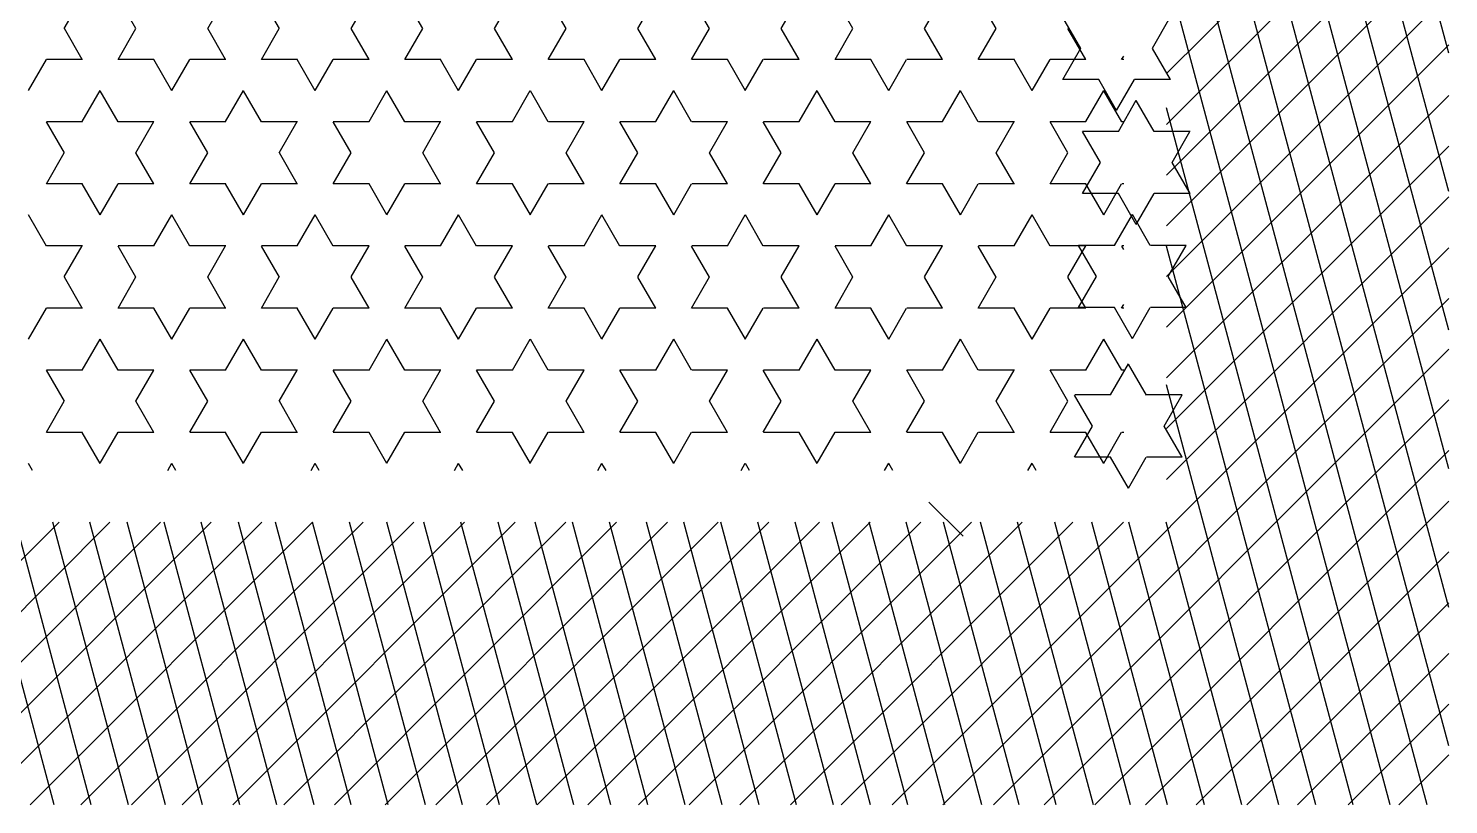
# Model space of a CAD drawing. Header units: millimetres. Extents: x -30782 to 40110, y 35885 to 73818.
# Drawn here: x 32143 to 33176, y 68543 to 69108 of the extents above; entities that cross this region are included whole.
import ezdxf

# ---------------------------------------------------------------- set-up
doc = ezdxf.new("R2010")
doc.units = ezdxf.units.MM

# ---------------------------------------------------------------- blocks, each defined once
blk = doc.blocks.new('A$C1EFC2E70')
for p, q in [((1874.7, 3226.3), (1627.2, 3159.9)), ((1975.5, 3226.3), (1627.2, 3132.9)), ((2177.1, 3226.3), (1627.3, 3079)), ((2277.9, 3226.3), (1627.3, 3052)), ((2076.3, 3226.3), (1627.3, 3105.9)), ((2378.7, 3226.3), (1627.4, 3025)), ((1889.7, 3020.9), (1684.3, 3226.3)), ((1926.6, 3020.9), (1721.2, 3226.3)), ((1963.5, 3020.9), (1758.1, 3226.3)), ((2000.3, 3020.9), (1795, 3226.3)), ((2037.2, 3020.9), (1831.8, 3226.3)), ((2074.1, 3020.9), (1868.7, 3226.3)), ((2111, 3020.9), (1905.6, 3226.3)), ((2147.9, 3020.9), (1942.5, 3226.3)), ((2184.8, 3020.9), (1979.4, 3226.3)), ((2421.4, 2821.2), (2016.3, 3226.3)), ((2421.4, 2858.1), (2053.2, 3226.3)), ((2421.4, 2895), (2090.1, 3226.3)), ((2421.4, 2931.8), (2127, 3226.3)), ((2421.4, 2968.7), (2163.9, 3226.3)), ((2421.4, 3005.6), (2200.7, 3226.3)), ((2421.4, 3042.5), (2237.6, 3226.3)), ((2421.4, 3079.4), (2274.5, 3226.3)), ((2421.4, 3116.3), (2311.4, 3226.3)), ((2421.4, 3153.2), (2348.3, 3226.3)), ((2421.4, 3190.1), (2385.2, 3226.3)), ((2421.4, 3210.7), (1712.9, 3020.9)), ((2421.4, 3183.7), (1813.7, 3020.9)), ((2421.4, 3156.7), (1914.5, 3020.9)), ((2421.4, 3129.7), (2015.3, 3020.9)), ((2421.4, 3102.7), (2116, 3020.9)), ((2421.4, 3075.7), (2216, 3020.6)), ((2421.4, 3048.7), (2216, 2993.6)), ((1931.7, 3038.1), (1931.7, 3012)), ((1954.3, 3025), (1931.7, 3038)), ((1976.9, 3038.1), (1954.3, 3025)), ((1976.9, 3038.1), (1976.9, 3012)), ((2014.7, 3035.3), (2014.7, 3009.2)), ((2037.2, 3022.1), (2014.7, 3035.2)), ((2059.9, 3035.2), (2037.3, 3022.2)), ((2059.9, 3035.3), (2059.9, 3009.2)), ((2123.4, 3032.4), (2123.4, 3006.3)), ((2146, 3019.3), (2123.4, 3032.3)), ((2168.7, 3032.4), (2146.1, 3019.3)), ((2168.6, 3032.4), (2168.6, 3006.3)), ((1871.3, 3010.7), (1848.7, 3023.7)), ((1893.9, 3023.8), (1871.4, 3010.7)), ((1893.9, 3023.8), (1893.9, 2997.7)), ((2421.4, 3021.7), (2216, 2966.6)), ((1931.7, 3012), (1909.2, 2998.9)), ((1999.4, 2998.9), (1976.8, 3012)), ((2014.7, 3009.1), (1992.1, 2996.1)), ((2082.4, 2996.1), (2059.8, 3009.1)), ((1916.4, 2984.6), (1893.9, 2997.7)), ((1931.7, 2985.9), (1909.1, 2998.9)), ((1999.5, 2998.9), (1976.9, 2985.9)), ((2123.5, 3006.3), (2100.9, 2993.2)), ((2191.2, 2993.2), (2168.6, 3006.2)), ((1879.5, 2988.3), (1876.9, 2989.8)), ((1879.5, 2989.8), (1879.5, 2988.4)), ((1924.7, 2988.4), (1902.1, 2975.3)), ((1924.7, 2989.8), (1924.7, 2988.4)), ((1969.8, 2989.8), (1969.8, 2988.4)), ((1992.4, 2975.3), (1969.8, 2988.3)), ((2014.7, 2983), (1992.1, 2996.1)), ((2015, 2989.8), (2015, 2988.4)), ((2017.6, 2989.8), (2015.1, 2988.4)), ((2060.2, 2988.3), (2057.6, 2989.8)), ((2082.5, 2996.1), (2059.9, 2983)), ((2060.2, 2989.8), (2060.2, 2988.4)), ((2105.4, 2988.4), (2082.8, 2975.3)), ((2123.4, 2980.2), (2100.8, 2993.2)), ((2105.4, 2989.8), (2105.4, 2988.4)), ((2173.1, 2975.3), (2150.5, 2988.3)), ((2150.6, 2989.8), (2150.6, 2988.4)), ((2191.3, 2993.2), (2168.7, 2980.2)), ((2421.4, 2994.7), (2216, 2939.6)), ((2421.4, 2784.3), (2216, 2989.7)), ((1916.5, 2984.6), (1893.9, 2971.6)), ((1931.7, 2986), (1931.7, 2959.9)), ((1976.9, 2986), (1976.9, 2959.9)), ((2014.7, 2983.1), (2014.7, 2957)), ((2059.9, 2983.1), (2059.9, 2957)), ((2123.4, 2980.2), (2123.4, 2954.2)), ((2168.6, 2980.2), (2168.6, 2954.2)), ((1893.9, 2971.7), (1893.9, 2945.6)), ((1924.6, 2962.3), (1902, 2975.3)), ((1954.3, 2972.9), (1931.7, 2959.8)), ((1976.8, 2959.8), (1954.3, 2972.8)), ((1992.5, 2975.3), (1969.9, 2962.3)), ((2037.3, 2970), (2014.7, 2957)), ((2059.8, 2956.9), (2037.2, 2970)), ((2105.4, 2962.3), (2082.8, 2975.3)), ((2146.1, 2967.1), (2123.5, 2954.1)), ((2168.6, 2954.1), (2146, 2967.1)), ((2173.2, 2975.3), (2150.6, 2962.3)), ((2421.4, 2967.7), (2216, 2912.6)), ((1871.4, 2958.6), (1848.8, 2945.5)), ((1879.5, 2962.3), (1856.9, 2949.2)), ((1893.9, 2945.5), (1871.3, 2958.5)), ((1879.5, 2962.3), (1879.5, 2936.3)), ((1924.7, 2962.3), (1924.7, 2936.3)), ((1969.8, 2962.3), (1969.8, 2936.3)), ((2015, 2962.3), (2015, 2936.3)), ((2037.6, 2949.2), (2015, 2962.3)), ((2060.3, 2962.3), (2037.7, 2949.2)), ((2060.2, 2962.3), (2060.2, 2936.3)), ((2105.4, 2962.3), (2105.4, 2936.3)), ((2150.6, 2962.3), (2150.6, 2936.3)), ((1947.3, 2949.2), (1924.7, 2936.2)), ((1969.8, 2936.2), (1947.2, 2949.2)), ((2128, 2949.2), (2105.4, 2936.2)), ((2150.5, 2936.2), (2127.9, 2949.2)), ((2421.4, 2747.4), (2216, 2952.8)), ((1902, 2923.1), (1879.5, 2936.2)), ((2015.1, 2936.2), (1992.5, 2923.2)), ((2082.8, 2923.1), (2060.2, 2936.2)), ((2421.4, 2940.7), (2216, 2885.6)), ((2178.3, 2926.1), (2173.2, 2923.2)), ((1902.1, 2923.2), (1879.5, 2910.1)), ((2015, 2910.1), (1992.4, 2923.1)), ((2082.8, 2923.2), (2060.3, 2910.1)), ((2178.3, 2920.1), (2173.1, 2923.1)), ((2421.4, 2710.5), (2216, 2915.9)), ((1879.5, 2910.2), (1879.5, 2884.1)), ((1947.2, 2897), (1924.6, 2910.1)), ((1924.7, 2910.2), (1924.7, 2884.1)), ((1969.9, 2910.1), (1947.3, 2897.1)), ((1969.8, 2910.2), (1969.8, 2884.1)), ((2015, 2910.2), (2015, 2884.1)), ((2060.2, 2910.2), (2060.2, 2884.1)), ((2105.4, 2910.2), (2105.4, 2884.1)), ((2127.9, 2897), (2105.4, 2910.1)), ((2150.6, 2910.1), (2128, 2897.1)), ((2150.6, 2910.2), (2150.6, 2884.1)), ((2421.4, 2913.6), (2216, 2858.6)), ((1856.9, 2897.1), (1834.4, 2884)), ((1879.5, 2884), (1856.9, 2897)), ((2037.7, 2897.1), (2015.1, 2884)), ((2060.2, 2884), (2037.6, 2897)), ((1924.7, 2884), (1902.1, 2871)), ((1992.4, 2871), (1969.8, 2884)), ((2105.4, 2884), (2082.8, 2871)), ((2173.1, 2871), (2150.5, 2884)), ((2421.4, 2886.6), (2216, 2831.6)), ((2421.4, 2673.6), (2216, 2879)), ((1924.6, 2857.9), (1902, 2871)), ((1992.5, 2871), (1969.9, 2857.9)), ((2105.4, 2857.9), (2082.8, 2871)), ((2173.2, 2871), (2150.6, 2857.9)), ((2226.2, 2872.9), (2201.3, 2848.1)), ((1856.9, 2844.9), (1834.3, 2857.9)), ((1879.5, 2857.9), (1856.9, 2844.9)), ((1879.5, 2858), (1879.5, 2831.9)), ((1924.7, 2858), (1924.7, 2831.9)), ((1969.8, 2858), (1969.8, 2831.9)), ((2015, 2858), (2015, 2831.9)), ((2037.6, 2844.9), (2015, 2857.9)), ((2060.3, 2857.9), (2037.7, 2844.9)), ((2060.2, 2858), (2060.2, 2831.9)), ((2105.4, 2858), (2105.4, 2831.9)), ((2150.6, 2858), (2150.6, 2831.9)), ((2421.4, 2859.6), (2216, 2804.6)), ((1947.3, 2844.9), (1924.7, 2831.9)), ((1969.8, 2831.8), (1947.2, 2844.9)), ((2128, 2844.9), (2105.4, 2831.9)), ((2150.5, 2831.8), (2127.9, 2844.9)), ((2421.4, 2636.7), (2216, 2842.1)), ((1902, 2818.8), (1879.5, 2831.8)), ((2015.1, 2831.9), (1992.5, 2818.8)), ((2082.8, 2818.8), (2060.2, 2831.8)), ((2421.4, 2832.6), (2216, 2777.6)), ((2178.3, 2821.8), (2173.2, 2818.8)), ((1902.1, 2818.8), (1879.5, 2805.8)), ((2015, 2805.7), (1992.4, 2818.8)), ((2082.8, 2818.8), (2060.3, 2805.8)), ((2178.3, 2815.8), (2173.1, 2818.8)), ((1879.5, 2805.8), (1879.5, 2779.7)), ((1947.2, 2792.7), (1924.6, 2805.7)), ((1924.7, 2805.8), (1924.7, 2779.7)), ((1969.9, 2805.8), (1947.3, 2792.7)), ((1969.8, 2805.8), (1969.8, 2779.7)), ((2015, 2805.8), (2015, 2779.7)), ((2060.2, 2805.8), (2060.2, 2779.7)), ((2105.4, 2805.8), (2105.4, 2779.7)), ((2127.9, 2792.7), (2105.4, 2805.7)), ((2150.6, 2805.8), (2128, 2792.7)), ((2150.6, 2805.8), (2150.6, 2779.7)), ((2421.4, 2805.6), (2216, 2750.6)), ((2421.4, 2599.8), (2216, 2805.2)), ((1856.9, 2792.7), (1834.4, 2779.7)), ((1879.5, 2779.7), (1856.9, 2792.7)), ((2037.7, 2792.7), (2015.1, 2779.7)), ((2060.2, 2779.7), (2037.6, 2792.7)), ((1924.7, 2779.7), (1902.1, 2766.6)), ((1992.4, 2766.6), (1969.8, 2779.7)), ((2105.4, 2779.7), (2082.8, 2766.6)), ((2173.1, 2766.6), (2150.5, 2779.7)), ((2421.4, 2778.6), (2216, 2723.6)), ((1924.6, 2753.6), (1902, 2766.6)), ((1992.5, 2766.6), (1969.9, 2753.6)), ((2105.4, 2753.6), (2082.8, 2766.6)), ((2173.2, 2766.6), (2150.6, 2753.6)), ((2421.4, 2563), (2216, 2768.3)), ((1856.9, 2740.5), (1834.3, 2753.6)), ((1879.5, 2753.6), (1856.9, 2740.6)), ((1879.5, 2753.7), (1879.5, 2727.6)), ((1924.7, 2753.7), (1924.7, 2727.6)), ((1969.8, 2753.7), (1969.8, 2727.6)), ((2015, 2753.7), (2015, 2727.6)), ((2037.6, 2740.5), (2015, 2753.6)), ((2060.3, 2753.6), (2037.7, 2740.6)), ((2060.2, 2753.7), (2060.2, 2727.6)), ((2105.4, 2753.7), (2105.4, 2727.6)), ((2150.6, 2753.7), (2150.6, 2727.6)), ((2421.4, 2751.6), (2216, 2696.6)), ((1947.3, 2740.6), (1924.7, 2727.5)), ((1969.8, 2727.5), (1947.2, 2740.5)), ((2128, 2740.6), (2105.4, 2727.5)), ((2150.5, 2727.5), (2127.9, 2740.5)), ((2421.4, 2526.1), (2216, 2731.5)), ((1902, 2714.4), (1879.5, 2727.5)), ((2015.1, 2727.5), (1992.5, 2714.5)), ((2082.8, 2714.4), (2060.2, 2727.5)), ((2421.4, 2724.6), (2216, 2669.6)), ((1902.1, 2714.5), (1879.5, 2701.4)), ((2015, 2701.4), (1992.4, 2714.4)), ((2082.8, 2714.5), (2060.3, 2701.4)), ((2178.3, 2711.4), (2173.1, 2714.4)), ((2178.3, 2717.4), (2173.2, 2714.5)), ((1879.5, 2701.5), (1879.5, 2675.4)), ((1947.2, 2688.4), (1924.6, 2701.4)), ((1924.7, 2701.5), (1924.7, 2675.4)), ((1969.9, 2701.4), (1947.3, 2688.4)), ((1969.8, 2701.5), (1969.8, 2675.4)), ((2015, 2701.5), (2015, 2675.4)), ((2060.2, 2701.5), (2060.2, 2675.4)), ((2105.4, 2701.5), (2105.4, 2675.4)), ((2127.9, 2688.4), (2105.4, 2701.4)), ((2150.6, 2701.4), (2128, 2688.4)), ((2150.6, 2701.5), (2150.6, 2675.4)), ((2421.4, 2697.6), (2216, 2642.6)), ((1856.9, 2688.4), (1834.4, 2675.3)), ((1879.5, 2675.3), (1856.9, 2688.4)), ((2037.7, 2688.4), (2015.1, 2675.3)), ((2060.2, 2675.3), (2037.6, 2688.4)), ((2421.4, 2489.2), (2216, 2694.6)), ((1924.7, 2675.3), (1902.1, 2662.3)), ((1992.4, 2662.3), (1969.8, 2675.3)), ((2105.4, 2675.3), (2082.8, 2662.3)), ((2173.1, 2662.3), (2150.5, 2675.3)), ((2421.4, 2670.6), (2216, 2615.6)), ((1924.6, 2649.2), (1902, 2662.3)), ((1992.5, 2662.3), (1969.9, 2649.3)), ((2105.4, 2649.2), (2082.8, 2662.3)), ((2173.2, 2662.3), (2150.6, 2649.3)), ((2421.4, 2452.3), (2216, 2657.7)), ((1856.9, 2636.2), (1834.3, 2649.2)), ((1879.5, 2649.3), (1856.9, 2636.2)), ((1879.5, 2649.3), (1879.5, 2623.2)), ((1924.7, 2649.3), (1924.7, 2623.2)), ((1969.8, 2649.3), (1969.8, 2623.2)), ((2015, 2649.3), (2015, 2623.2)), ((2037.6, 2636.2), (2015, 2649.2)), ((2060.3, 2649.3), (2037.7, 2636.2)), ((2060.2, 2649.3), (2060.2, 2623.2)), ((2105.4, 2649.3), (2105.4, 2623.2)), ((2150.6, 2649.3), (2150.6, 2623.2)), ((1947.3, 2636.2), (1924.7, 2623.2)), ((1969.8, 2623.2), (1947.2, 2636.2)), ((2128, 2636.2), (2105.4, 2623.2)), ((2150.5, 2623.2), (2127.9, 2636.2)), ((2421.4, 2643.6), (2216, 2588.6)), ((1902, 2610.1), (1879.5, 2623.2)), ((2015.1, 2623.2), (1992.5, 2610.1)), ((2082.8, 2610.1), (2060.2, 2623.2)), ((2421.4, 2415.4), (2216, 2620.8)), ((2421.4, 2616.6), (2216, 2561.6)), ((1902.1, 2610.1), (1879.5, 2597.1)), ((2015, 2597.1), (1992.4, 2610.1)), ((2082.8, 2610.1), (2060.3, 2597.1)), ((2178.3, 2607.1), (2173.1, 2610.1)), ((2178.3, 2613.1), (2173.2, 2610.1)), ((1879.5, 2597.1), (1879.5, 2571.1)), ((1947.2, 2584), (1924.6, 2597.1)), ((1924.7, 2597.1), (1924.7, 2571.1)), ((1969.9, 2597.1), (1947.3, 2584)), ((1969.8, 2597.1), (1969.8, 2571.1)), ((2015, 2597.1), (2015, 2571.1)), ((2060.2, 2597.1), (2060.2, 2571.1)), ((2105.4, 2597.1), (2105.4, 2571.1)), ((2127.9, 2584), (2105.4, 2597.1)), ((2150.6, 2597.1), (2128, 2584)), ((2150.6, 2597.1), (2150.6, 2571.1)), ((1856.9, 2584), (1834.4, 2571)), ((1879.5, 2571), (1856.9, 2584)), ((2037.7, 2584), (2015.1, 2571)), ((2060.2, 2571), (2037.6, 2584)), ((2421.4, 2589.6), (2216, 2534.6)), ((2421.4, 2378.5), (2216, 2583.9)), ((1924.7, 2571), (1902.1, 2558)), ((1992.4, 2557.9), (1969.8, 2571)), ((2105.4, 2571), (2082.8, 2558)), ((2173.1, 2557.9), (2150.5, 2571)), ((1924.6, 2544.9), (1902, 2557.9)), ((1992.5, 2558), (1969.9, 2544.9)), ((2105.4, 2544.9), (2082.8, 2557.9)), ((2173.2, 2558), (2150.6, 2544.9)), ((2421.4, 2562.6), (2216, 2507.5)), ((1856.9, 2531.9), (1834.3, 2544.9)), ((1879.5, 2544.9), (1856.9, 2531.9)), ((1879.5, 2545), (1879.5, 2518.9)), ((1924.7, 2545), (1924.7, 2518.9)), ((1969.8, 2545), (1969.8, 2518.9)), ((2015, 2545), (2015, 2518.9)), ((2037.6, 2531.9), (2015, 2544.9)), ((2060.3, 2544.9), (2037.7, 2531.9)), ((2060.2, 2545), (2060.2, 2518.9)), ((2105.4, 2545), (2105.4, 2518.9)), ((2150.6, 2545), (2150.6, 2518.9)), ((2421.4, 2341.6), (2216, 2547)), ((2421.4, 2535.6), (2216, 2480.5)), ((1947.3, 2531.9), (1924.7, 2518.8)), ((1969.8, 2518.8), (1947.2, 2531.9)), ((2128, 2531.9), (2105.4, 2518.8)), ((2150.5, 2518.8), (2127.9, 2531.9)), ((1902, 2505.8), (1879.5, 2518.8)), ((2015.1, 2518.8), (1992.5, 2505.8)), ((2082.8, 2505.8), (2060.2, 2518.8)), ((1902.1, 2505.8), (1879.5, 2492.7)), ((2015, 2492.7), (1992.4, 2505.8)), ((2082.8, 2505.8), (2060.3, 2492.7)), ((2178.3, 2502.8), (2173.1, 2505.8)), ((2178.3, 2508.8), (2173.2, 2505.8)), ((2421.4, 2304.7), (2216, 2510.1)), ((2421.4, 2508.6), (2216, 2453.5)), ((1879.5, 2492.8), (1879.5, 2466.7)), ((1947.2, 2479.7), (1924.6, 2492.7)), ((1924.7, 2492.8), (1924.7, 2466.7)), ((1969.9, 2492.7), (1947.3, 2479.7)), ((1969.8, 2492.8), (1969.8, 2466.7)), ((2015, 2492.8), (2015, 2466.7)), ((2060.2, 2492.8), (2060.2, 2466.7)), ((2105.4, 2492.8), (2105.4, 2466.7)), ((2127.9, 2479.7), (2105.4, 2492.7)), ((2150.6, 2492.7), (2128, 2479.7)), ((2150.6, 2492.8), (2150.6, 2466.7)), ((2421.4, 2481.6), (2216, 2426.5)), ((1856.9, 2479.7), (1834.4, 2466.7)), ((1879.5, 2466.6), (1856.9, 2479.7)), ((2037.7, 2479.7), (2015.1, 2466.7)), ((2060.2, 2466.6), (2037.6, 2479.7)), ((2421.4, 2267.8), (2216, 2473.2)), ((1924.7, 2466.7), (1902.1, 2453.6)), ((1992.4, 2453.6), (1969.8, 2466.6)), ((2105.4, 2466.7), (2082.8, 2453.6)), ((2173.1, 2453.6), (2150.5, 2466.6)), ((1924.6, 2440.6), (1902, 2453.6)), ((1992.5, 2453.6), (1969.9, 2440.6)), ((2105.4, 2440.6), (2082.8, 2453.6)), ((2173.2, 2453.6), (2150.6, 2440.6)), ((2421.4, 2454.6), (2216, 2399.5)), ((1856.9, 2427.5), (1834.3, 2440.6)), ((1879.5, 2440.6), (1856.9, 2427.5)), ((1879.5, 2440.6), (1879.5, 2414.6)), ((1924.7, 2440.6), (1924.7, 2414.6)), ((1969.8, 2440.6), (1969.8, 2414.6)), ((2015, 2440.6), (2015, 2414.6)), ((2037.6, 2427.5), (2015, 2440.6)), ((2060.3, 2440.6), (2037.7, 2427.5)), ((2060.2, 2440.6), (2060.2, 2414.6)), ((2105.4, 2440.6), (2105.4, 2414.6)), ((2150.6, 2440.6), (2150.6, 2414.6)), ((2421.4, 2230.9), (2216, 2436.3)), ((1947.3, 2427.5), (1924.7, 2414.5)), ((1969.8, 2414.5), (1947.2, 2427.5)), ((2128, 2427.5), (2105.4, 2414.5)), ((2150.5, 2414.5), (2127.9, 2427.5)), ((2421.4, 2427.6), (2216, 2372.5)), ((1902, 2401.4), (1879.5, 2414.5)), ((2015.1, 2414.5), (1992.5, 2401.5)), ((2082.8, 2401.4), (2060.2, 2414.5)), ((1902.1, 2401.5), (1879.5, 2388.4)), ((2015, 2388.4), (1992.4, 2401.4)), ((2082.8, 2401.5), (2060.3, 2388.4)), ((2178.3, 2398.4), (2173.1, 2401.4)), ((2178.3, 2404.4), (2173.2, 2401.5)), ((2421.4, 2400.6), (2216, 2345.5)), ((2421.4, 2194.1), (2216, 2399.5)), ((1879.5, 2388.5), (1879.5, 2362.4)), ((1947.2, 2375.3), (1924.6, 2388.4)), ((1924.7, 2388.5), (1924.7, 2362.4)), ((1969.9, 2388.4), (1947.3, 2375.4)), ((1969.8, 2388.5), (1969.8, 2362.4)), ((2015, 2388.5), (2015, 2362.4)), ((2060.2, 2388.5), (2060.2, 2362.4)), ((2105.4, 2388.5), (2105.4, 2362.4)), ((2127.9, 2375.3), (2105.4, 2388.4)), ((2150.6, 2388.4), (2128, 2375.4)), ((2150.6, 2388.5), (2150.6, 2362.4)), ((1856.9, 2375.4), (1834.4, 2362.3)), ((1879.5, 2362.3), (1856.9, 2375.3)), ((2037.7, 2375.4), (2015.1, 2362.3)), ((2060.2, 2362.3), (2037.6, 2375.3)), ((2421.4, 2373.5), (2216, 2318.5)), ((1924.7, 2362.3), (1902.1, 2349.3)), ((1992.4, 2349.3), (1969.8, 2362.3)), ((2105.4, 2362.3), (2082.8, 2349.3)), ((2173.1, 2349.3), (2150.5, 2362.3)), ((2421.4, 2157.2), (2216, 2362.6)), ((1924.6, 2336.2), (1902, 2349.3)), ((1992.5, 2349.3), (1969.9, 2336.2)), ((2105.4, 2336.2), (2082.8, 2349.3)), ((2173.2, 2349.3), (2150.6, 2336.2)), ((2421.4, 2346.5), (2216, 2291.5)), ((1856.9, 2323.2), (1834.3, 2336.2)), ((1879.5, 2336.2), (1856.9, 2323.2)), ((1879.5, 2336.3), (1879.5, 2310.2)), ((1924.7, 2336.3), (1924.7, 2310.2)), ((1969.8, 2336.3), (1969.8, 2310.2)), ((2015, 2336.3), (2015, 2310.2)), ((2037.6, 2323.2), (2015, 2336.2)), ((2060.3, 2336.2), (2037.7, 2323.2)), ((2060.2, 2336.3), (2060.2, 2310.2)), ((2105.4, 2336.3), (2105.4, 2310.2)), ((2150.6, 2336.3), (2150.6, 2310.2)), ((2421.4, 2120.3), (2216, 2325.7)), ((1947.3, 2323.2), (1924.7, 2310.2)), ((1969.8, 2310.1), (1947.2, 2323.2)), ((2128, 2323.2), (2105.4, 2310.2)), ((2150.5, 2310.1), (2127.9, 2323.2)), ((2421.4, 2319.5), (2216, 2264.5)), ((1902, 2297.1), (1879.5, 2310.1)), ((2015.1, 2310.2), (1992.5, 2297.1)), ((2082.8, 2297.1), (2060.2, 2310.1)), ((1902.1, 2297.1), (1879.5, 2284.1)), ((2015, 2284), (1992.4, 2297.1)), ((2082.8, 2297.1), (2060.3, 2284.1)), ((2178.3, 2294.1), (2173.1, 2297.1)), ((2178.3, 2300.1), (2173.2, 2297.1)), ((1879.5, 2284.1), (1879.5, 2258)), ((1947.2, 2271), (1924.6, 2284)), ((1924.7, 2284.1), (1924.7, 2258)), ((1969.9, 2284.1), (1947.3, 2271)), ((1969.8, 2284.1), (1969.8, 2258)), ((2015, 2284.1), (2015, 2258)), ((2060.2, 2284.1), (2060.2, 2258)), ((2105.4, 2284.1), (2105.4, 2258)), ((2127.9, 2271), (2105.4, 2284)), ((2150.6, 2284.1), (2128, 2271)), ((2150.6, 2284.1), (2150.6, 2258)), ((2421.4, 2292.5), (2216, 2237.5)), ((2421.4, 2083.4), (2216, 2288.8)), ((1856.9, 2271), (1834.4, 2258)), ((1879.5, 2258), (1856.9, 2271)), ((2037.7, 2271), (2015.1, 2258)), ((2060.2, 2258), (2037.6, 2271)), ((2421.4, 2265.5), (2216, 2210.5)), ((1924.7, 2258), (1902.1, 2244.9)), ((1992.4, 2244.9), (1969.8, 2258)), ((2105.4, 2258), (2082.8, 2244.9)), ((2173.1, 2244.9), (2150.5, 2258)), ((1924.6, 2231.9), (1902, 2244.9)), ((1992.5, 2244.9), (1969.9, 2231.9)), ((2105.4, 2231.9), (2082.8, 2244.9)), ((2173.2, 2244.9), (2150.6, 2231.9)), ((2421.4, 2046.5), (2216, 2251.9)), ((2421.4, 2238.5), (2216, 2183.5)), ((1856.9, 2218.8), (1834.3, 2231.9)), ((1879.5, 2231.9), (1856.9, 2218.9)), ((1879.5, 2232), (1879.5, 2205.9)), ((1924.7, 2232), (1924.7, 2205.9)), ((1969.8, 2232), (1969.8, 2205.9)), ((2015, 2232), (2015, 2205.9)), ((2037.6, 2218.8), (2015, 2231.9)), ((2060.3, 2231.9), (2037.7, 2218.9)), ((2060.2, 2232), (2060.2, 2205.9)), ((2105.4, 2232), (2105.4, 2205.9)), ((2150.6, 2232), (2150.6, 2205.9)), ((1947.3, 2218.9), (1924.7, 2205.8)), ((1969.8, 2205.8), (1947.2, 2218.8)), ((2128, 2218.9), (2105.4, 2205.8)), ((2150.5, 2205.8), (2127.9, 2218.8)), ((2421.4, 2009.6), (2216, 2215)), ((1902, 2192.7), (1879.5, 2205.8)), ((2015.1, 2205.8), (1992.5, 2192.8)), ((2082.8, 2192.7), (2060.2, 2205.8)), ((2421.4, 2211.5), (2216, 2156.5)), ((2178.3, 2195.7), (2173.2, 2192.8))]:
    blk.add_line(p, q)

msp = doc.modelspace()

# ---------------------------------------------------------------- block references
at = {"rotation": 270}
msp.add_blockref('A$C1EFC2E70', (29950.2, 70964.7), dxfattribs=at)

doc.saveas('drawing.dxf')
